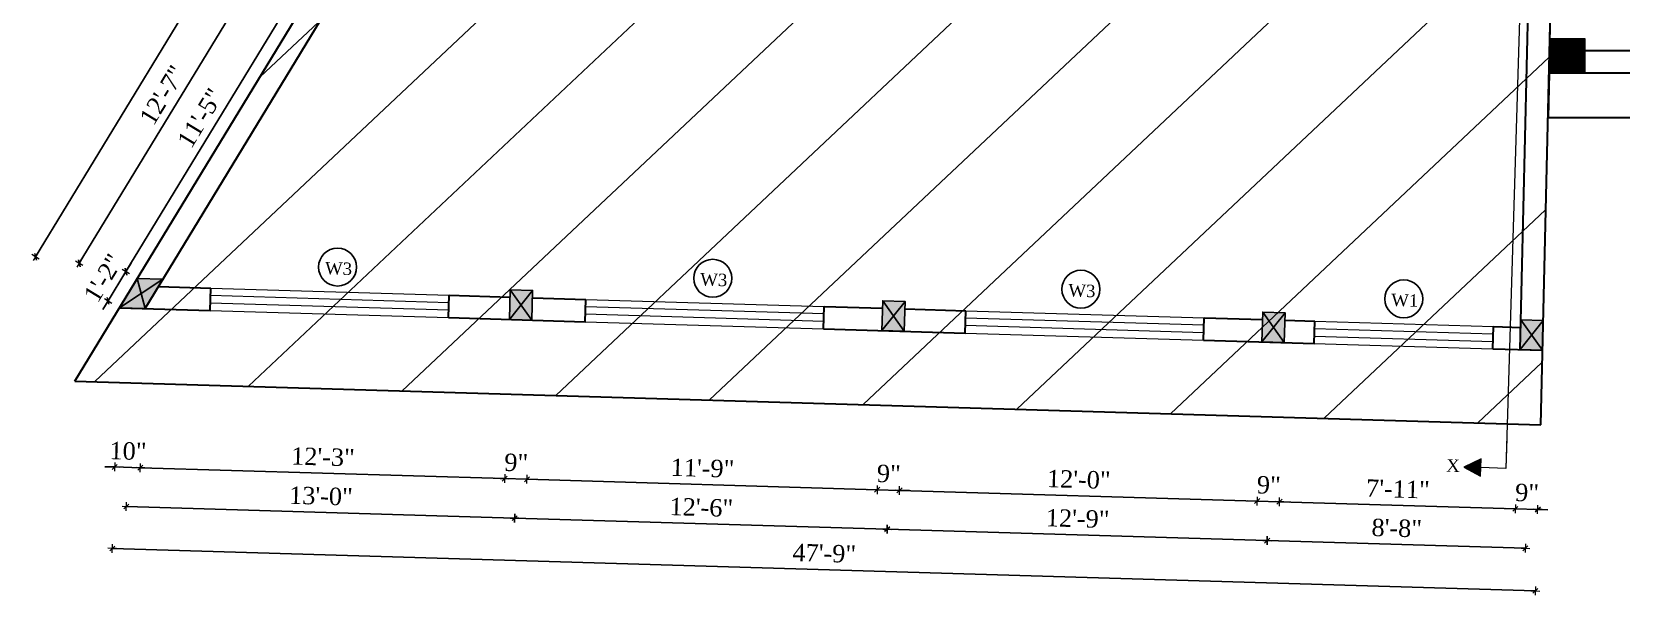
# Model space of a CAD drawing. Header units: inches. Extents: x 4069 to 291496, y -47643 to 12535.
# Drawn here: x 139209 to 139849, y -22798 to -22571 of the extents above; entities that cross this region are included whole.
import ezdxf

# ---------------------------------------------------------------- set-up
doc = ezdxf.new("R2010")
doc.units = ezdxf.units.IN
doc.header["$LTSCALE"] = 5
doc.header["$MEASUREMENT"] = 0
for name, color, linetype, lineweight in [('A-WALL', 7, 'Continuous', 9), ('Dimension', 7, 'Continuous', 18), ('Dw', 2, 'Continuous', 18)]:
    doc.layers.add(name, color=color, linetype=linetype, lineweight=lineweight)
doc.layers.add('dim line', color=7, linetype='Continuous', lineweight=15, true_color=0xfab2b2)
doc.layers.add('TEXT', color=6, linetype='Continuous')
doc.layers.add('WALL', color=7, linetype='Continuous')
doc.styles.add('ordinary', font='times.ttf')
doc.dimstyles.new('Copy of 96', dxfattribs={"dimtxt": 7, "dimasz": 4, "dimexe": 0.5, "dimexo": 0.5, "dimgap": 3, "dimtad": 1, "dimdec": 1, "dimzin": 11, "dimdsep": 46, "dimlunit": 4, "dimtxsty": 'ordinary', "dimblk": 'OBLIQUE', "dimcen": 0.09, "dimse1": 1, "dimse2": 1, "dimclrt": 6, "dimazin": 0, "dimtfac": 1, "dimtdec": 1, "dimtix": 1, "dimtmove": 2, "dimatfit": 3, "dimldrblk": 'leader', "dimfxl": 0.5, "dimfxlon": 1, "dimtolj": 1, "dimtzin": 0, "dimarcsym": 0})

# ---------------------------------------------------------------- blocks, each defined once
blk = doc.blocks.new('C1a')
at = {"color": 1, "ltscale": 5}
for p, q in [((18657.75, 4625.76), (18648.75, 4625.76)), ((18648.75, 4625.76), (18648.82, 4613.76)), ((18657.82, 4613.76), (18657.75, 4625.76)), ((18648.82, 4613.76), (18657.82, 4613.76))]:
    blk.add_line(p, q, dxfattribs=at)
blk = doc.blocks.new('c2a')
at = {"color": 1, "ltscale": 5}
for p, q in [((18091.63, 4625.76), (18084.82, 4613.76)), ((18101.98, 4625.76), (18091.63, 4625.76)), ((18095.17, 4613.76), (18101.98, 4625.76)), ((18084.82, 4613.76), (18095.17, 4613.76))]:
    blk.add_line(p, q, dxfattribs=at)
blk = doc.blocks.new('x-x')
at = {"ltscale": 5}
for points in [[(11364.03, -701.52), (11364.03, -694.51), (11357.15, -698.09)], [(11364.03, -1135.52), (11364.03, -1128.51), (11357.15, -1132.09)]]:
    blk.add_hatch(color=256, dxfattribs=at).paths.add_polyline_path(points)
for p, q in [((11364.03, -694.51), (11357.15, -698.09)), ((11364.03, -701.52), (11364.03, -694.51)), ((11357.15, -698.09), (11364.03, -701.52)), ((11374.13, -698.09), (11364.03, -698.09)), ((11374.13, -698.09), (11374.13, -1132.09)), ((11364.03, -1128.51), (11357.15, -1132.09)), ((11357.15, -1132.09), (11364.03, -1135.52)), ((11364.03, -1135.52), (11364.03, -1128.51)), ((11374.13, -1132.09), (11364.03, -1132.09))]:
    blk.add_line(p, q, dxfattribs=at)
at = {"layer": 'A-WALL', "color": 1, "ltscale": 5}
blk.add_line((11374.13, -1120.09), (11374.13, -1132.09), dxfattribs=at)
at = {"layer": 'TEXT', "style": 'ordinary'}
for p in [(11350.08, -700.97), (11350.08, -1134.1)]:
    blk.add_text('X', height=5, dxfattribs=at).set_placement(p)
blk = doc.blocks.new('oblique')
at = {"color": 0, "lineweight": -2}
blk.add_line((0.25, 0.25), (-0.25, -0.25), dxfattribs=at)
at = {"layer": 'dim line', "lineweight": 9}
for p, q in [((-0.4375, 0), (0.4375, 0)), ((0, 0.4375), (0, -0.4375))]:
    blk.add_line(p, q, dxfattribs=at)
blk = doc.blocks.new('*D4030')
at = {"layer": 'A-WALL', "color": 0, "lineweight": -2, "ltscale": 50, "transparency": 16777216}
blk.add_line((139810.05, -22779.23), (139706.1, -22776.13), dxfattribs=at)
at = {"layer": 'Defpoints', "color": 0, "ltscale": 50, "transparency": 16777216}
for p in [(139708.49, -22696.24), (139812.44, -22699.34), (139706.1, -22776.13)]:
    blk.add_point(p, dxfattribs=at)
at = {"layer": 'A-WALL', "color": 0, "lineweight": -2, "ltscale": 50, "transparency": 16777216, "xscale": 4, "yscale": 4, "zscale": 4}
for p, rotation in [((139706.1, -22776.13), 178.2899854281383), ((139810.05, -22779.23), 358.2899854281382)]:
    blk.add_blockref('oblique', p, dxfattribs=dict(at, rotation=rotation))
at = {"layer": 'A-WALL', "color": 6, "ltscale": 50, "transparency": 16777216, "insert": (139758.27, -22771.12), "char_height": 7, "attachment_point": 5, "rotation": 358.28999, "style": 'ordinary'}
blk.add_mtext('\\A1;8\'-8"', dxfattribs=at)
blk = doc.blocks.new('_OBLIQUE')
at = {"color": 0, "linetype": 'ByBlock'}
blk.add_line((-0.5, -0.5), (0.5, 0.5), dxfattribs=at)
blk = doc.blocks.new('leader')
at = {"layer": 'Dimension'}
for p, q in [((0, -4.33), (0, 4.33)), ((-4.42, 0), (4.42, 0))]:
    blk.add_line(p, q, dxfattribs=at)
blk = doc.blocks.new('*D4031')
at = {"layer": 'A-WALL', "color": 0, "lineweight": -2, "ltscale": 50, "transparency": 16777216}
blk.add_line((139706.1, -22776.13), (139553.17, -22771.56), dxfattribs=at)
at = {"layer": 'Defpoints', "color": 0, "ltscale": 50, "transparency": 16777216}
for p in [(139555.55, -22691.67), (139708.49, -22696.24), (139553.17, -22771.56)]:
    blk.add_point(p, dxfattribs=at)
at = {"layer": 'A-WALL', "color": 0, "lineweight": -2, "ltscale": 50, "transparency": 16777216, "xscale": 4, "yscale": 4, "zscale": 4}
for p, rotation in [((139553.17, -22771.56), 178.2899854281416), ((139706.1, -22776.13), 358.2899854281416)]:
    blk.add_blockref('oblique', p, dxfattribs=dict(at, rotation=rotation))
at = {"layer": 'A-WALL', "color": 6, "ltscale": 50, "transparency": 16777216, "insert": (139629.83, -22767.28), "char_height": 7, "attachment_point": 5, "rotation": 358.28999, "style": 'ordinary'}
blk.add_mtext('\\A1;12\'-9"', dxfattribs=at)
blk = doc.blocks.new('*D4032')
at = {"layer": 'A-WALL', "color": 0, "lineweight": -2, "ltscale": 50, "transparency": 16777216}
blk.add_line((139553.17, -22771.56), (139403.24, -22767.09), dxfattribs=at)
at = {"layer": 'Defpoints', "color": 0, "ltscale": 50, "transparency": 16777216}
for p in [(139405.62, -22687.2), (139555.55, -22691.67), (139403.24, -22767.09)]:
    blk.add_point(p, dxfattribs=at)
at = {"layer": 'A-WALL', "color": 0, "lineweight": -2, "ltscale": 50, "transparency": 16777216, "xscale": 4, "yscale": 4, "zscale": 4}
for p, rotation in [((139403.24, -22767.09), 178.2899854281416), ((139553.17, -22771.56), 358.2899854281416)]:
    blk.add_blockref('oblique', p, dxfattribs=dict(at, rotation=rotation))
at = {"layer": 'A-WALL', "color": 6, "ltscale": 50, "transparency": 16777216, "insert": (139478.4, -22762.77), "char_height": 7, "attachment_point": 5, "rotation": 358.28999, "style": 'ordinary'}
blk.add_mtext('\\A1;12\'-6"', dxfattribs=at)
blk = doc.blocks.new('*D4033')
at = {"layer": 'A-WALL', "color": 0, "lineweight": -2, "ltscale": 50, "transparency": 16777216}
blk.add_line((139403.24, -22767.09), (139246.98, -22762.42), dxfattribs=at)
at = {"layer": 'Defpoints', "color": 0, "ltscale": 50, "transparency": 16777216}
for p in [(139249.36, -22682.53), (139405.62, -22687.2), (139246.98, -22762.42)]:
    blk.add_point(p, dxfattribs=at)
at = {"layer": 'A-WALL', "color": 0, "lineweight": -2, "ltscale": 50, "transparency": 16777216, "xscale": 4, "yscale": 4, "zscale": 4}
for p, rotation in [((139246.98, -22762.42), 178.2899854281416), ((139403.24, -22767.09), 358.2899854281416)]:
    blk.add_blockref('oblique', p, dxfattribs=dict(at, rotation=rotation))
at = {"layer": 'A-WALL', "color": 6, "ltscale": 50, "transparency": 16777216, "insert": (139325.3, -22758.2), "char_height": 7, "attachment_point": 5, "rotation": 358.28999, "style": 'ordinary'}
blk.add_mtext('\\A1;13\'-0"', dxfattribs=at)
blk = doc.blocks.new('*D4034')
at = {"layer": 'A-WALL', "color": 0, "lineweight": -2, "ltscale": 50, "transparency": 16777216}
blk.add_line((139814.04, -22796.39), (139241.3, -22779.29), dxfattribs=at)
at = {"layer": 'Defpoints', "color": 0, "ltscale": 50, "transparency": 16777216}
for p in [(139244.19, -22682.38), (139816.94, -22699.48), (139241.3, -22779.29)]:
    blk.add_point(p, dxfattribs=at)
at = {"layer": 'A-WALL', "color": 0, "lineweight": -2, "ltscale": 50, "transparency": 16777216, "xscale": 4, "yscale": 4, "zscale": 4}
for p, rotation in [((139241.3, -22779.29), 178.2899854281416), ((139814.04, -22796.39), 358.2899854281416)]:
    blk.add_blockref('oblique', p, dxfattribs=dict(at, rotation=rotation))
at = {"layer": 'A-WALL', "color": 6, "ltscale": 50, "transparency": 16777216, "insert": (139527.87, -22781.27), "char_height": 7, "attachment_point": 5, "rotation": 358.28999, "style": 'ordinary'}
blk.add_mtext('\\A1;47\'-9"', dxfattribs=at)
blk = doc.blocks.new('*D4035')
at = {"layer": 'A-WALL', "color": 0, "lineweight": -2, "ltscale": 50, "transparency": 16777216}
for p, q in [((139239.63, -22679.6), (139246.8, -22667.81)), ((139246.8, -22667.81), (139248.87, -22664.39)), ((139239.63, -22679.6), (139237.55, -22683.02))]:
    blk.add_line(p, q, dxfattribs=at)
at = {"layer": 'Defpoints', "color": 0, "ltscale": 50, "transparency": 16777216}
for p in [(139246.8, -22667.81), (139251.36, -22670.59), (139244.19, -22682.38)]:
    blk.add_point(p, dxfattribs=at)
at = {"layer": 'A-WALL', "color": 0, "lineweight": -2, "ltscale": 50, "transparency": 16777216, "xscale": 4, "yscale": 4, "zscale": 4}
for p, rotation in [((139246.8, -22667.81), 238.7014709224726), ((139239.63, -22679.6), 58.70147092247261)]:
    blk.add_blockref('oblique', p, dxfattribs=dict(at, rotation=rotation))
at = {"layer": 'A-WALL', "color": 6, "ltscale": 50, "transparency": 16777216, "insert": (139237.66, -22670.33), "char_height": 7, "attachment_point": 5, "rotation": 58.70147, "style": 'ordinary'}
blk.add_mtext('\\A1;1\'-2"', dxfattribs=at)
blk = doc.blocks.new('*D4036')
at = {"layer": 'A-WALL', "color": 0, "lineweight": -2, "ltscale": 50, "transparency": 16777216}
blk.add_line((139246.8, -22667.81), (139317.89, -22550.88), dxfattribs=at)
at = {"layer": 'Defpoints', "color": 0, "ltscale": 50, "transparency": 16777216}
for p in [(139317.89, -22550.88), (139322.45, -22553.66), (139251.36, -22670.59)]:
    blk.add_point(p, dxfattribs=at)
at = {"layer": 'A-WALL', "color": 0, "lineweight": -2, "ltscale": 50, "transparency": 16777216, "xscale": 4, "yscale": 4, "zscale": 4}
for p, rotation in [((139317.89, -22550.88), 58.70147092274703), ((139246.8, -22667.81), 238.701470922747)]:
    blk.add_blockref('oblique', p, dxfattribs=dict(at, rotation=rotation))
at = {"layer": 'A-WALL', "color": 6, "ltscale": 50, "transparency": 16777216, "insert": (139276.74, -22605.94), "char_height": 7, "attachment_point": 5, "rotation": 58.70147, "style": 'ordinary'}
blk.add_mtext('\\A1;11\'-5"', dxfattribs=at)
blk = doc.blocks.new('*D4041')
at = {"layer": 'A-WALL', "color": 0, "lineweight": -2, "ltscale": 50, "transparency": 16777216}
blk.add_line((139306.25, -22535.73), (139227.99, -22664.46), dxfattribs=at)
at = {"layer": 'Defpoints', "color": 0, "ltscale": 50, "transparency": 16777216}
for p in [(139326.04, -22547.76), (139227.99, -22664.46), (139247.78, -22676.48)]:
    blk.add_point(p, dxfattribs=at)
at = {"layer": 'A-WALL', "color": 0, "lineweight": -2, "ltscale": 50, "transparency": 16777216, "xscale": 4, "yscale": 4, "zscale": 4}
for p, rotation in [((139306.25, -22535.73), 58.7014709227471), ((139227.99, -22664.46), 238.7014709227471)]:
    blk.add_blockref('oblique', p, dxfattribs=dict(at, rotation=rotation))
at = {"layer": 'A-WALL', "color": 6, "ltscale": 50, "transparency": 16777216, "insert": (139261.51, -22596.68), "char_height": 7, "attachment_point": 5, "rotation": 58.70147, "style": 'ordinary'}
blk.add_mtext('\\A1;12\'-7"', dxfattribs=at)
blk = doc.blocks.new('*D4042')
at = {"layer": 'A-WALL', "color": 0, "lineweight": -2, "ltscale": 50, "transparency": 16777216}
blk.add_line((139210.42, -22661.84), (139412.34, -22329.72), dxfattribs=at)
at = {"layer": 'Defpoints', "color": 0, "ltscale": 50, "transparency": 16777216}
for p in [(139412.34, -22329.72), (139446.11, -22350.26), (139244.19, -22682.38)]:
    blk.add_point(p, dxfattribs=at)
at = {"layer": 'A-WALL', "color": 0, "lineweight": -2, "ltscale": 50, "transparency": 16777216, "xscale": 4, "yscale": 4, "zscale": 4}
for p, rotation in [((139412.34, -22329.72), 58.70147092240716), ((139210.42, -22661.84), 238.7014709224071)]:
    blk.add_blockref('oblique', p, dxfattribs=dict(at, rotation=rotation))
at = {"layer": 'A-WALL', "color": 6, "ltscale": 50, "transparency": 16777216, "insert": (139305.77, -22492.37), "char_height": 7, "attachment_point": 5, "rotation": 58.70147, "style": 'ordinary'}
blk.add_mtext('\\A1;32\'-5"', dxfattribs=at)
blk = doc.blocks.new('*D4054')
at = {"layer": 'A-WALL', "color": 0, "lineweight": -2, "ltscale": 50, "transparency": 16777216}
for p, q in [((139242.28, -22746.48), (139238.28, -22746.36)), ((139242.28, -22746.48), (139252.62, -22746.78)), ((139252.62, -22746.78), (139256.62, -22746.9))]:
    blk.add_line(p, q, dxfattribs=at)
at = {"layer": 'Defpoints', "color": 0, "ltscale": 50, "transparency": 16777216}
for p in [(139244.19, -22682.38), (139254.54, -22682.69), (139252.62, -22746.78)]:
    blk.add_point(p, dxfattribs=at)
at = {"layer": 'A-WALL', "color": 0, "lineweight": -2, "ltscale": 50, "transparency": 16777216, "xscale": 4, "yscale": 4, "zscale": 4}
for p, rotation in [((139242.28, -22746.48), 358.2899854281416), ((139252.62, -22746.78), 178.2899854281416)]:
    blk.add_blockref('oblique', p, dxfattribs=dict(at, rotation=rotation))
at = {"layer": 'A-WALL', "color": 6, "ltscale": 50, "transparency": 16777216, "insert": (139247.65, -22740.07), "char_height": 7, "attachment_point": 5, "rotation": 358.28999, "style": 'ordinary'}
blk.add_mtext('\\A1;10"', dxfattribs=at)
blk = doc.blocks.new('*D4055')
at = {"layer": 'A-WALL', "color": 0, "lineweight": -2, "ltscale": 50, "transparency": 16777216}
blk.add_line((139252.62, -22746.78), (139399.21, -22751.16), dxfattribs=at)
at = {"layer": 'Defpoints', "color": 0, "ltscale": 50, "transparency": 16777216}
for p in [(139254.54, -22682.69), (139401.12, -22687.06), (139399.21, -22751.16)]:
    blk.add_point(p, dxfattribs=at)
at = {"layer": 'A-WALL', "color": 0, "lineweight": -2, "ltscale": 50, "transparency": 16777216, "xscale": 4, "yscale": 4, "zscale": 4}
for p, rotation in [((139252.62, -22746.78), 178.2899854281416), ((139399.21, -22751.16), 358.2899854281416)]:
    blk.add_blockref('oblique', p, dxfattribs=dict(at, rotation=rotation))
at = {"layer": 'A-WALL', "color": 6, "ltscale": 50, "transparency": 16777216, "insert": (139326.11, -22742.42), "char_height": 7, "attachment_point": 5, "rotation": 358.28999, "style": 'ordinary'}
blk.add_mtext('\\A1;12\'-3"', dxfattribs=at)
blk = doc.blocks.new('*D4056')
at = {"layer": 'A-WALL', "color": 0, "lineweight": -2, "ltscale": 50, "transparency": 16777216}
for p, q in [((139399.21, -22751.16), (139395.21, -22751.04)), ((139399.21, -22751.16), (139408.2, -22751.43)), ((139408.2, -22751.43), (139412.2, -22751.55))]:
    blk.add_line(p, q, dxfattribs=at)
at = {"layer": 'Defpoints', "color": 0, "ltscale": 50, "transparency": 16777216}
for p in [(139401.12, -22687.06), (139410.12, -22687.33), (139408.2, -22751.43)]:
    blk.add_point(p, dxfattribs=at)
at = {"layer": 'A-WALL', "color": 0, "lineweight": -2, "ltscale": 50, "transparency": 16777216, "xscale": 4, "yscale": 4, "zscale": 4}
for p, rotation in [((139399.21, -22751.16), 358.2899854281416), ((139408.2, -22751.43), 178.2899854281416)]:
    blk.add_blockref('oblique', p, dxfattribs=dict(at, rotation=rotation))
at = {"layer": 'A-WALL', "color": 6, "ltscale": 50, "transparency": 16777216, "insert": (139403.9, -22744.73), "char_height": 7, "attachment_point": 5, "rotation": 358.28999, "style": 'ordinary'}
blk.add_mtext('\\A1;9"', dxfattribs=at)
blk = doc.blocks.new('*D4057')
at = {"layer": 'A-WALL', "color": 0, "lineweight": -2, "ltscale": 50, "transparency": 16777216}
blk.add_line((139408.2, -22751.43), (139549.14, -22755.64), dxfattribs=at)
at = {"layer": 'Defpoints', "color": 0, "ltscale": 50, "transparency": 16777216}
for p in [(139410.12, -22687.33), (139551.06, -22691.54), (139549.14, -22755.64)]:
    blk.add_point(p, dxfattribs=at)
at = {"layer": 'A-WALL', "color": 0, "lineweight": -2, "ltscale": 50, "transparency": 16777216, "xscale": 4, "yscale": 4, "zscale": 4}
for p, rotation in [((139408.2, -22751.43), 178.2899854281416), ((139549.14, -22755.64), 358.2899854281416)]:
    blk.add_blockref('oblique', p, dxfattribs=dict(at, rotation=rotation))
at = {"layer": 'A-WALL', "color": 6, "ltscale": 50, "transparency": 16777216, "insert": (139478.87, -22746.97), "char_height": 7, "attachment_point": 5, "rotation": 358.28999, "style": 'ordinary'}
blk.add_mtext('\\A1;11\'-9"', dxfattribs=at)
blk = doc.blocks.new('*D4058')
at = {"layer": 'A-WALL', "color": 0, "lineweight": -2, "ltscale": 50, "transparency": 16777216}
for p, q in [((139549.14, -22755.64), (139545.14, -22755.52)), ((139549.14, -22755.64), (139558.14, -22755.91)), ((139558.14, -22755.91), (139562.14, -22756.02))]:
    blk.add_line(p, q, dxfattribs=at)
at = {"layer": 'Defpoints', "color": 0, "ltscale": 50, "transparency": 16777216}
for p in [(139551.06, -22691.54), (139560.05, -22691.81), (139558.14, -22755.91)]:
    blk.add_point(p, dxfattribs=at)
at = {"layer": 'A-WALL', "color": 0, "lineweight": -2, "ltscale": 50, "transparency": 16777216, "xscale": 4, "yscale": 4, "zscale": 4}
for p, rotation in [((139549.14, -22755.64), 358.2899854281416), ((139558.14, -22755.91), 178.2899854281416)]:
    blk.add_blockref('oblique', p, dxfattribs=dict(at, rotation=rotation))
at = {"layer": 'A-WALL', "color": 6, "ltscale": 50, "transparency": 16777216, "insert": (139553.84, -22749.2), "char_height": 7, "attachment_point": 5, "rotation": 358.28999, "style": 'ordinary'}
blk.add_mtext('\\A1;9"', dxfattribs=at)
blk = doc.blocks.new('*D4059')
at = {"layer": 'A-WALL', "color": 0, "lineweight": -2, "ltscale": 50, "transparency": 16777216}
blk.add_line((139558.14, -22755.91), (139702.07, -22760.2), dxfattribs=at)
at = {"layer": 'Defpoints', "color": 0, "ltscale": 50, "transparency": 16777216}
for p in [(139560.05, -22691.81), (139703.99, -22696.1), (139702.07, -22760.2)]:
    blk.add_point(p, dxfattribs=at)
at = {"layer": 'A-WALL', "color": 0, "lineweight": -2, "ltscale": 50, "transparency": 16777216, "xscale": 4, "yscale": 4, "zscale": 4}
for p, rotation in [((139558.14, -22755.91), 178.2899854281416), ((139702.07, -22760.2), 358.2899854281416)]:
    blk.add_blockref('oblique', p, dxfattribs=dict(at, rotation=rotation))
at = {"layer": 'A-WALL', "color": 6, "ltscale": 50, "transparency": 16777216, "insert": (139630.3, -22751.5), "char_height": 7, "attachment_point": 5, "rotation": 358.28999, "style": 'ordinary'}
blk.add_mtext('\\A1;12\'-0"', dxfattribs=at)
blk = doc.blocks.new('*D4060')
at = {"layer": 'A-WALL', "color": 0, "lineweight": -2, "ltscale": 50, "transparency": 16777216}
for p, q in [((139702.07, -22760.2), (139698.08, -22760.08)), ((139702.07, -22760.2), (139711.07, -22760.47)), ((139711.07, -22760.47), (139715.07, -22760.59))]:
    blk.add_line(p, q, dxfattribs=at)
at = {"layer": 'Defpoints', "color": 0, "ltscale": 50, "transparency": 16777216}
for p in [(139703.99, -22696.1), (139712.98, -22696.37), (139711.07, -22760.47)]:
    blk.add_point(p, dxfattribs=at)
at = {"layer": 'A-WALL', "color": 0, "lineweight": -2, "ltscale": 50, "transparency": 16777216, "xscale": 4, "yscale": 4, "zscale": 4}
for p, rotation in [((139702.07, -22760.2), 358.2899854281416), ((139711.07, -22760.47), 178.2899854281416)]:
    blk.add_blockref('oblique', p, dxfattribs=dict(at, rotation=rotation))
at = {"layer": 'A-WALL', "color": 6, "ltscale": 50, "transparency": 16777216, "insert": (139706.77, -22753.77), "char_height": 7, "attachment_point": 5, "rotation": 358.28999, "style": 'ordinary'}
blk.add_mtext('\\A1;9"', dxfattribs=at)
blk = doc.blocks.new('*D4061')
at = {"layer": 'A-WALL', "color": 0, "lineweight": -2, "ltscale": 50, "transparency": 16777216}
blk.add_line((139711.07, -22760.47), (139806.03, -22763.31), dxfattribs=at)
at = {"layer": 'Defpoints', "color": 0, "ltscale": 50, "transparency": 16777216}
for p in [(139712.98, -22696.37), (139807.94, -22699.21), (139806.03, -22763.31)]:
    blk.add_point(p, dxfattribs=at)
at = {"layer": 'A-WALL', "color": 0, "lineweight": -2, "ltscale": 50, "transparency": 16777216, "xscale": 4, "yscale": 4, "zscale": 4}
for p, rotation in [((139711.07, -22760.47), 178.2899854281416), ((139806.03, -22763.31), 358.2899854281416)]:
    blk.add_blockref('oblique', p, dxfattribs=dict(at, rotation=rotation))
at = {"layer": 'A-WALL', "color": 6, "ltscale": 50, "transparency": 16777216, "insert": (139758.74, -22755.32), "char_height": 7, "attachment_point": 5, "rotation": 358.28999, "style": 'ordinary'}
blk.add_mtext('\\A1;7\'-11"', dxfattribs=at)
blk = doc.blocks.new('*D4062')
at = {"layer": 'A-WALL', "color": 0, "lineweight": -2, "ltscale": 50, "transparency": 16777216}
for p, q in [((139806.03, -22763.31), (139802.03, -22763.19)), ((139806.03, -22763.31), (139815.02, -22763.57)), ((139815.02, -22763.57), (139819.02, -22763.69))]:
    blk.add_line(p, q, dxfattribs=at)
at = {"layer": 'Defpoints', "color": 0, "ltscale": 50, "transparency": 16777216}
for p in [(139807.94, -22699.21), (139816.94, -22699.48), (139815.02, -22763.57)]:
    blk.add_point(p, dxfattribs=at)
at = {"layer": 'A-WALL', "color": 0, "lineweight": -2, "ltscale": 50, "transparency": 16777216, "xscale": 4, "yscale": 4, "zscale": 4}
for p, rotation in [((139806.03, -22763.31), 358.2899854281416), ((139815.02, -22763.57), 178.2899854281416)]:
    blk.add_blockref('oblique', p, dxfattribs=dict(at, rotation=rotation))
at = {"layer": 'A-WALL', "color": 6, "ltscale": 50, "transparency": 16777216, "insert": (139810.72, -22756.87), "char_height": 7, "attachment_point": 5, "rotation": 358.28999, "style": 'ordinary'}
blk.add_mtext('\\A1;9"', dxfattribs=at)

msp = doc.modelspace()

# ---------------------------------------------------------------- hatches: boundary and pattern name
at = {"layer": 'A-WALL', "ltscale": 5}
h = msp.add_hatch(dxfattribs=at)
h.set_pattern_fill('ANSI31', color=256)
h.set_pattern_definition([(45, (115288.2145, -24077.60576), (-0.08838834765, 0.08838834765), [])])
h.paths.add_polyline_path([(139819.91363, -22573.88462), (139819.91363, -22587.88462), (139833.91363, -22587.88462), (139833.91363, -22573.88462)])
at = {"layer": 'WALL', "linetype": 'ByBlock', "ltscale": 5, "true_color": 0xf8991e}
h = msp.add_hatch(dxfattribs=at)
h.set_pattern_fill('ANSI31', color=30, scale=350, angle=-1.71001457)
h.set_pattern_definition([(43.29, (132031.077, -19880.83), (-29.99899, 31.8453), [])])
h.paths.add_polyline_path([(139226.27031, -22711.85587), (139456.86749, -22332.56819), (139825.37195, -22343.56962), (139816.04196, -22729.46306)])
h = msp.add_hatch(color=30, dxfattribs=at)
h.dxf.hatch_style = 1
h.paths.add_polyline_path([(139252.94931, -22676.63631), (139254.53742, -22682.68639), (139261.70624, -22670.89507)])
h.paths.add_polyline_path([(139252.94931, -22676.63631), (139261.70624, -22670.89507), (139251.36119, -22670.58622)])
h.paths.add_polyline_path([(139251.36119, -22670.58622), (139244.19237, -22682.37755), (139252.94931, -22676.63631)])
h.paths.add_polyline_path([(139252.94931, -22676.63631), (139244.19237, -22682.37755), (139254.53742, -22682.68639)])
h = msp.add_hatch(color=30, dxfattribs=at)
h.dxf.hatch_style = 1
h.paths.add_polyline_path([(139405.79941, -22681.19953), (139401.12237, -22687.06258), (139410.11836, -22687.33114)])
h.paths.add_polyline_path([(139410.11836, -22687.33114), (139410.47645, -22675.33649), (139405.79941, -22681.19953)])
h.paths.add_polyline_path([(139405.79941, -22681.19953), (139410.47645, -22675.33649), (139401.48046, -22675.06792)])
h.paths.add_polyline_path([(139401.48046, -22675.06792), (139401.12237, -22687.06258), (139405.79941, -22681.19953)])
h = msp.add_hatch(color=30, dxfattribs=at)
h.dxf.hatch_style = 1
h.paths.add_polyline_path([(139555.73261, -22685.67568), (139551.05556, -22691.53872), (139560.05156, -22691.80729)])
h.paths.add_polyline_path([(139560.05156, -22691.80729), (139560.40965, -22679.81263), (139555.73261, -22685.67568)])
h.paths.add_polyline_path([(139555.73261, -22685.67568), (139560.40965, -22679.81263), (139551.41366, -22679.54406)])
h.paths.add_polyline_path([(139551.41366, -22679.54406), (139551.05556, -22691.53872), (139555.73261, -22685.67568)])
h = msp.add_hatch(color=30, dxfattribs=at)
h.dxf.hatch_style = 1
h.paths.add_polyline_path([(139708.66447, -22690.24134), (139703.98743, -22696.10438), (139712.98342, -22696.37295)])
h.paths.add_polyline_path([(139712.98342, -22696.37295), (139713.34151, -22684.3783), (139708.66447, -22690.24134)])
h.paths.add_polyline_path([(139708.66447, -22690.24134), (139713.34151, -22684.3783), (139704.34552, -22684.10973)])
h.paths.add_polyline_path([(139704.34552, -22684.10973), (139703.98743, -22696.10438), (139708.66447, -22690.24134)])
h = msp.add_hatch(color=30, dxfattribs=at)
h.dxf.hatch_style = 1
h.paths.add_polyline_path([(139816.93719, -22699.47642), (139812.58127, -22693.3437), (139807.94103, -22699.20784)])
h.paths.add_polyline_path([(139816.93719, -22699.47642), (139817.22151, -22687.47956), (139812.58127, -22693.3437)])
h.paths.add_polyline_path([(139817.22151, -22687.47956), (139808.22534, -22687.21098), (139812.58127, -22693.3437)])
h.paths.add_polyline_path([(139812.58127, -22693.3437), (139808.22534, -22687.21098), (139807.94103, -22699.20784)])

# ---------------------------------------------------------------- linework, layer by layer
at = {"color": 1, "ltscale": 5}
for p, q in [((139244.19237, -22682.37755), (139261.70624, -22670.89507)), ((139254.53742, -22682.68639), (139251.36119, -22670.58622)), ((139401.12237, -22687.06258), (139410.47645, -22675.33649)), ((139410.11836, -22687.33114), (139401.48046, -22675.06792)), ((139551.05556, -22691.53872), (139560.40965, -22679.81263)), ((139560.05156, -22691.80729), (139551.41366, -22679.54406)), ((139703.98743, -22696.10438), (139713.34151, -22684.3783)), ((139712.98342, -22696.37295), (139704.34552, -22684.10973)), ((139807.94103, -22699.20784), (139817.22151, -22687.47956)), ((139816.93719, -22699.47642), (139808.22534, -22687.21098))]:
    msp.add_line(p, q, dxfattribs=at)
at = {"layer": 'A-WALL', "lineweight": 30}
for p, q in [((139226.27031, -22711.85587), (139456.86749, -22332.56819)), ((139816.22639, -22729.46856), (139825.37195, -22343.56962)), ((139254.53742, -22682.68639), (139456.4593, -22350.56403)), ((139807.94103, -22699.20784), (139811.32915, -22556.24528)), ((139819.58184, -22587.88462), (139820.32531, -22556.51385)), ((139944.1245, -22578.88462), (139833.91363, -22578.88462)), ((139819.58184, -22587.88462), (139819.15525, -22605.88462)), ((140186.37746, -22587.88462), (139819.58184, -22587.88462)), ((140175.0693, -22605.88462), (139819.15525, -22605.88462)), ((139259.91404, -22673.8429), (139280.94468, -22674.47075)), ((139280.67611, -22683.46674), (139280.94468, -22674.47075)), ((139244.19237, -22682.37755), (139280.67611, -22683.46674)), ((139376.63336, -22686.33147), (139376.90193, -22677.33548)), ((139376.90193, -22677.33548), (139401.39093, -22678.06658)), ((139410.38693, -22678.33515), (139431.87744, -22678.97674)), ((139431.60887, -22687.97273), (139431.87744, -22678.97674)), ((139527.56611, -22690.83746), (139527.83468, -22681.84147)), ((139527.83468, -22681.84147), (139551.32413, -22682.54273)), ((139560.32012, -22682.8113), (139584.8093, -22683.5424)), ((139376.63336, -22686.33147), (139431.60887, -22687.97273)), ((139584.54073, -22692.53839), (139584.8093, -22683.5424)), ((139680.49798, -22695.40312), (139680.76655, -22686.40713)), ((139680.76655, -22686.40713), (139704.256, -22687.10839)), ((139713.25199, -22687.37696), (139725.24673, -22687.73506)), ((139724.97816, -22696.73105), (139725.24673, -22687.73506)), ((139527.56611, -22690.83746), (139584.54073, -22692.53839)), ((139680.49798, -22695.40312), (139724.97816, -22696.73105)), ((139796.9461, -22698.8796), (139797.21466, -22689.8836)), ((139797.21466, -22689.8836), (139808.15295, -22690.26588)), ((139796.9461, -22698.8796), (139816.93719, -22699.47642)), ((139226.27031, -22711.85587), (139816.22639, -22729.46856))]:
    msp.add_line(p, q, dxfattribs=at)
at = {"layer": 'A-WALL', "ltscale": 5}
msp.add_lwpolyline([(139819.91363, -22573.88462), (139833.91363, -22573.88462), (139833.91363, -22587.88462), (139819.91363, -22587.88462)], close=True, dxfattribs=at)
at = {"layer": 'Dw', "color": 3}
for p, q in [((139280.94468, -22674.47075), (139376.90193, -22677.33548)), ((139376.72288, -22683.33281), (139280.76564, -22680.46808)), ((139376.81241, -22680.33415), (139280.85516, -22677.46942)), ((139527.74516, -22684.84013), (139431.78791, -22681.9754)), ((139431.87744, -22678.97674), (139527.83468, -22681.84147)), ((139280.67611, -22683.46674), (139376.63336, -22686.33147)), ((139431.60887, -22687.97273), (139527.56611, -22690.83746)), ((139527.65564, -22687.8388), (139431.69839, -22684.97406)), ((139680.67702, -22689.4058), (139584.71978, -22686.54107)), ((139584.8093, -22683.5424), (139680.76655, -22686.40713)), ((139725.24673, -22687.73506), (139797.21466, -22689.8836)), ((139584.54073, -22692.53839), (139680.49798, -22695.40312)), ((139680.5875, -22692.40446), (139584.63025, -22689.53973)), ((139725.0448, -22693.73158), (139797.01273, -22695.88013)), ((139725.13432, -22690.73292), (139797.10226, -22692.88147)), ((139725.13432, -22690.73292), (139797.10226, -22692.88147)), ((139724.95527, -22696.73036), (139796.92321, -22698.87891))]:
    msp.add_line(p, q, dxfattribs=at)
at = {"layer": 'TEXT'}
for centre in [(139331.96832, -22665.96505), (139482.98018, -22670.4734), (139631.14178, -22674.89665), (139761.08345, -22678.77596)]:
    msp.add_circle(centre, 7.64038, dxfattribs=at)
at = {"layer": 'WALL', "color": 2, "linetype": 'ByBlock', "ltscale": 5}
for points in [[(139244.19237, -22682.37755), (139254.53742, -22682.68639), (139261.70624, -22670.89507), (139251.36119, -22670.58622)], [(139401.12237, -22687.06258), (139410.11836, -22687.33114), (139410.47645, -22675.33649), (139401.48046, -22675.06792)], [(139551.05556, -22691.53872), (139560.05156, -22691.80729), (139560.40965, -22679.81263), (139551.41366, -22679.54406)], [(139703.98743, -22696.10438), (139712.98342, -22696.37295), (139713.34151, -22684.3783), (139704.34552, -22684.10973)], [(139808.22534, -22687.21098), (139807.94103, -22699.20784), (139816.93719, -22699.47642), (139817.22151, -22687.47956)]]:
    msp.add_lwpolyline(points, close=True, dxfattribs=at)

# ---------------------------------------------------------------- block references
at = {"layer": 'A-WALL', "color": 1, "rotation": 358.2899854281387}
msp.add_blockref('x-x', (128466.94215, -21276.05687), dxfattribs=at)
at = {"layer": 'WALL', "color": 2, "linetype": 'ByBlock', "ltscale": 5, "rotation": 358.2899854281387}
for name in ['c2a', 'C1a']:
    msp.add_blockref(name, (121029.74808, -26754.41377), dxfattribs=at)

# ---------------------------------------------------------------- texts
at = {"layer": 'TEXT', "style": 'ordinary'}
for s, p in [('W3', (139326.84613, -22668.87762)), ('W3', (139477.85799, -22673.38596)), ('W3', (139626.01959, -22677.80922)), ('W1', (139755.96126, -22681.68853))]:
    msp.add_text(s, height=5, rotation=358.29037351, dxfattribs=at).set_placement(p)

# ---------------------------------------------------------------- dimensions: what is measured, and where the dimension line sits
at = {"layer": 'A-WALL', "ltscale": 50}
for p1, p2, distance, picture, middle in [((139244.19237, -22682.37755), (139446.11425, -22350.25518), 39.52759, '*D4042', (139305.77227, -22492.3737)), ((139244.19237, -22682.37755), (139251.36119, -22670.58622), 5.34192, '*D4035', (139237.65819, -22670.33004)), ((139812.43911, -22699.34213), (139708.48542, -22696.23867), 79.92751, '*D4030', (139758.27293, -22771.12468))]:
    dim = msp.add_aligned_dim(p1=p1, p2=p2, distance=distance, dimstyle='Copy of 96', override={"dimdec": 0, "dimblk": 'oblique', "dimtdec": 0, "dimarcsym": 1}, dxfattribs=at)
    dim.commit()
    dim.dimension.update_dxf_attribs({"geometry": picture, "text_midpoint": middle})
for base, p1, p2, angle, picture, middle in [((139227.995, -22664.45507), (139326.03645, -22547.7599), (139247.77678, -22676.48189), 58.70147092, '*D4041', (139261.51039, -22596.68064)), ((139317.88751, -22550.88045), (139251.36119, -22670.58622), (139322.45203, -22553.65557), 238.70147092, '*D4036', (139276.73627, -22605.93759)), ((139252.62381, -22746.78468), (139244.19237, -22682.37755), (139254.53742, -22682.68639), 358.28998543, '*D4054', (139247.64706, -22740.07262)), ((139241.29921, -22779.28709), (139816.93719, -22699.47642), (139244.19237, -22682.37755), 358.28998543, '*D4034', (139527.86769, -22781.2688)), ((139246.97978, -22762.42389), (139405.62036, -22687.19686), (139249.36489, -22682.53197), 358.28998543, '*D4033', (139325.30329, -22758.19869)), ((139399.20876, -22751.16087), (139254.53742, -22682.68639), (139401.12237, -22687.06258), 358.28998543, '*D4055', (139326.11206, -22742.41513)), ((139408.20475, -22751.42943), (139401.12237, -22687.06258), (139410.11836, -22687.33114), 358.28998543, '*D4056', (139403.90283, -22744.72742)), ((139403.23525, -22767.08878), (139555.55356, -22691.673), (139405.62036, -22687.19686), 358.28998543, '*D4032', (139478.39762, -22762.76921)), ((139549.14196, -22755.63701), (139410.11836, -22687.33114), (139551.05556, -22691.53872), 358.28998543, '*D4057', (139478.86943, -22746.96549)), ((139558.13795, -22755.90558), (139551.05556, -22691.53872), (139560.05156, -22691.80729), 358.28998543, '*D4058', (139553.83603, -22749.20356)), ((139553.16845, -22771.56492), (139708.48542, -22696.23867), (139555.55356, -22691.673), 358.28998543, '*D4031', (139629.83045, -22767.28002)), ((139702.07382, -22760.20267), (139560.05156, -22691.80729), (139703.98743, -22696.10438), 358.28998543, '*D4059', (139630.30166, -22751.49649)), ((139711.06981, -22760.47124), (139703.98743, -22696.10438), (139712.98342, -22696.37295), 358.28998543, '*D4060', (139706.76789, -22753.76923)), ((139806.02742, -22763.30613), (139712.98342, -22696.37295), (139807.94103, -22699.20784), 358.28998543, '*D4061', (139758.74469, -22755.32096)), ((139815.02358, -22763.5747), (139807.94103, -22699.20784), (139816.93719, -22699.47642), 358.28998543, '*D4062', (139810.72158, -22756.87269))]:
    dim = msp.add_linear_dim(base=base, p1=p1, p2=p2, angle=angle, dimstyle='Copy of 96', override={"dimdec": 0, "dimblk": 'oblique', "dimtdec": 0, "dimarcsym": 1}, dxfattribs=at)
    dim.commit()
    dim.dimension.update_dxf_attribs({"geometry": picture, "text_midpoint": middle})

doc.saveas('drawing.dxf')
